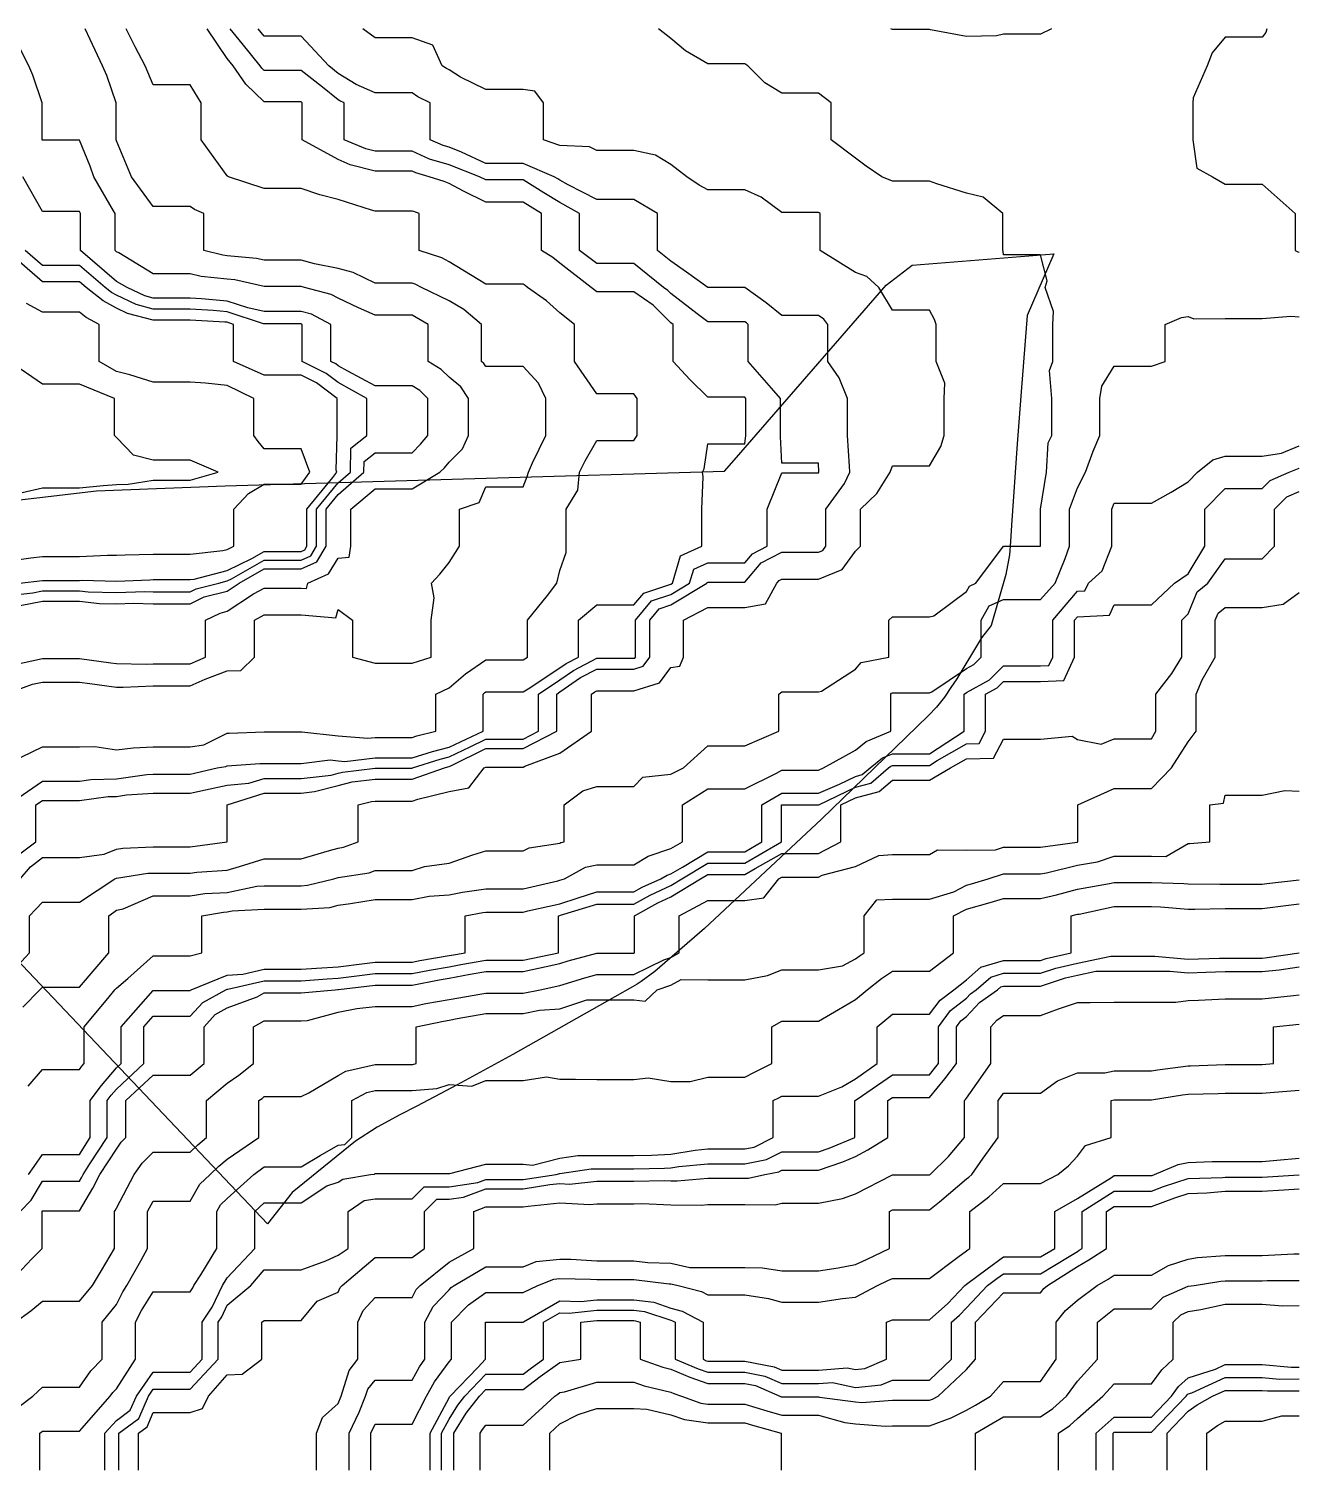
# Model space of a CAD drawing. Extents: x 0 to 156, y 0 to 117.
# Drawn here: x 52.9 to 156, y 0 to 117 of the extents above; entities that cross this region are included whole.
import ezdxf

# ---------------------------------------------------------------- set-up
doc = ezdxf.new("R2010")
doc.units = 0
for name, color, linetype in [('CONTOURS_MAJEURES', 3, 'CONTINUOUS'), ('CONTOURS_MINEURES', 8, 'CONTINUOUS'), ('PARCELLE', 4, 'CONTINUOUS')]:
    doc.layers.add(name, color=color, linetype=linetype)

msp = doc.modelspace()

# ---------------------------------------------------------------- linework, layer by layer
at = {"layer": 'CONTOURS_MAJEURES'}
for points in [[(52.062, 49.944), (53.465, 51), (53.465, 53.459), (53.465, 53.995), (54.001, 54.371), (54.376, 54.371), (56.997, 54.371), (59.325, 54.674), (60.004, 54.69), (60.815, 54.809), (63, 54.946), (65.05, 54.946), (65.997, 54.946), (67.228, 55.226), (69.003, 55.595), (70.755, 55.754), (71.999, 56.155), (72.844, 56.155), (74.996, 56.155), (77.425, 56.425), (78.002, 56.573), (78.343, 56.66), (80.999, 56.984), (83.977, 56.984), (83.995, 56.984), (84.046, 57.002), (86.281, 57.72), (87.002, 57.903), (88.709, 58.71), (89.998, 59.346), (90.652, 59.346), (93.004, 59.346), (94.274, 59.998), (94.274, 61.272), (94.274, 63.004), (96.001, 64.15), (97.092, 64.909), (98.997, 65.903), (101.907, 65.903), (102.004, 65.903), (102.077, 65.927), (102.131, 66), (102.131, 66.128), (102.131, 68.996), (103.435, 70.566), (105, 71.082), (106.526, 72.002), (106.864, 73.134), (107.996, 73.649), (109.649, 73.649), (111.003, 73.649), (111.622, 74.379), (112.817, 74.998), (112.817, 76.184), (112.817, 78.005), (113.999, 80.948), (114.051, 80.948), (116.995, 80.948), (117.02, 81), (116.995, 81.749), (116.246, 81.749), (113.999, 81.749), (113.902, 83.899), (113.914, 83.996), (113.914, 86.918), (113.914, 87.003), (113.182, 87.82), (111.291, 89.998), (111.291, 90.288), (111.291, 93.005), (111.132, 93.135), (111.003, 93.227), (110.78, 93.227), (107.996, 93.227), (107.14, 93.861), (105, 95.525), (104.759, 95.76), (104.418, 96.001), (102.004, 97.958), (100.962, 97.958), (98.997, 97.958), (97.594, 98.996), (97.594, 100.404), (97.594, 102.003), (96.001, 102.905), (94.699, 103.697), (93.004, 104.744), (92.749, 104.744), (89.998, 104.744), (89.48, 104.999), (87.002, 105.958), (85.415, 106.419), (83.995, 107.068), (81.933, 107.068), (80.999, 107.068), (80.256, 107.26), (78.48, 108.005), (78.48, 110.523), (78.48, 111.001), (78.148, 111.147), (78.002, 111.236), (76.73, 112.268), (74.996, 113.616), (72.38, 113.616), (71.999, 113.616), (71.804, 113.801), (71.671, 113.997), (70.202, 115.801), (69.232, 117.003)], [(51.005, 70.97), (53.219, 71.218), (54.001, 71.368), (56.365, 71.368), (56.997, 71.368), (57.714, 71.286), (60.004, 71.237), (62.322, 71.322), (63, 71.302), (65.298, 71.302), (65.997, 71.302), (66.466, 71.533), (68.324, 72.002), (69.003, 72.182), (69.351, 72.35), (71.999, 73.868), (73.865, 73.868), (74.996, 73.868), (75.773, 74.224), (76.245, 74.998), (76.245, 76.248), (76.245, 78.005), (78.002, 80.144), (78.994, 81), (79.037, 82.962), (80.341, 83.996), (80.341, 86.343), (80.341, 87.003), (78.002, 88.298), (77.028, 89.028), (75.088, 89.998), (75.088, 92.913), (75.088, 93.005), (75.028, 93.037), (74.996, 93.045), (74.955, 93.045), (71.999, 93.045), (71.948, 93.056), (69.003, 94.035), (67.865, 94.139), (65.997, 94.25), (64.245, 94.25), (63, 94.25), (61.612, 94.612), (60.004, 95.377), (59.597, 95.595), (59.084, 96.001), (56.997, 97.78), (55.781, 97.78), (54.001, 97.78), (52.594, 98.996)], [(52.182, 20.999), (53.078, 21.922), (54.001, 23.463), (56.466, 23.463), (56.997, 23.463), (57.197, 23.796), (57.295, 23.995), (57.857, 24.854), (59.253, 27.002), (59.253, 29.248), (59.253, 29.997), (59.57, 30.431), (60.004, 30.937), (62.242, 33.004), (62.242, 35.241), (62.242, 36), (63, 36.852), (65.143, 36.852), (65.997, 36.852), (67.022, 37.974), (68.891, 38.995), (69.003, 39.041), (69.052, 39.044), (71.999, 39.719), (74.275, 39.719), (74.996, 39.719), (77.113, 39.884), (78.002, 39.939), (79.082, 40.079), (80.999, 40.312), (82.31, 40.312), (83.995, 40.312), (85.408, 40.588), (87.002, 40.86), (87.959, 41.041), (89.998, 41.39), (92.392, 41.39), (93.004, 41.39), (95.874, 42.002), (95.874, 42.128), (95.874, 44.998), (96.001, 45.026), (96.043, 45.04), (98.997, 45.957), (101.044, 45.957), (102.004, 45.957), (103.315, 46.688), (105, 47.451), (105.908, 48.004), (107.996, 49.276), (109.272, 49.276), (111.003, 49.276), (113.983, 51), (113.983, 51.016), (113.983, 53.995), (113.999, 54.005), (116.985, 54.005), (116.995, 54.005), (117.011, 54.012), (120.002, 55.442), (121.221, 55.779), (122.67, 57.002), (122.852, 57.148), (122.998, 57.211), (125.795, 57.211), (126.005, 57.211), (126.615, 57.612), (129.001, 58.951), (130.015, 58.984), (130.544, 59.998), (130.544, 61.546), (130.544, 63.004), (131.487, 63.514), (131.997, 64.028), (133.024, 64.028), (135.004, 64.028), (136.911, 64.093), (137.769, 66), (137.769, 68.765), (137.769, 68.996), (138, 69.267), (140.599, 69.394), (140.996, 70.249), (142.75, 70.249), (144.003, 70.249), (145.867, 72.002), (146.999, 72.751), (148.351, 74.998), (148.351, 76.648), (148.351, 78.005), (149.995, 79.678), (151.322, 79.678), (153.002, 79.678), (153.657, 80.345), (155.193, 81), (155.998, 81.327)], [(60.211, -0.003), (60.211, 2.795), (60.211, 3.003), (61.811, 4.192), (62.6, 5.999), (63, 6.57), (65.425, 6.57), (65.997, 6.57), (68.261, 8.995), (68.261, 9.737), (68.261, 12.001), (68.556, 12.447), (69.003, 13.39), (70.905, 14.997), (71.999, 16.252), (73.744, 16.252), (74.996, 16.252), (77, 17.001), (78.002, 17.438), (78.816, 18.004), (78.816, 18.817), (78.816, 20.999), (80.11, 21.888), (80.999, 22.032), (82.962, 22.032), (83.995, 22.032), (84.983, 23.01), (87.002, 23.01), (89.346, 23.344), (89.998, 23.587), (92.595, 23.587), (93.004, 23.587), (95.706, 23.995), (96.001, 24.07), (98.539, 24.454), (98.997, 24.452), (99.454, 24.452), (102.004, 24.452), (104.481, 24.516), (105, 24.537), (105.649, 24.647), (107.996, 24.873), (108.874, 24.873), (111.003, 24.873), (112.77, 25.228), (113.999, 25.844), (115.841, 25.844), (116.995, 25.844), (117.849, 26.147), (119.926, 27.002), (119.926, 29.921), (119.926, 29.997), (119.98, 30.019), (120.002, 30.032), (120.119, 30.115), (122.998, 32.1), (125.101, 32.1), (126.005, 32.1), (126.412, 32.595), (126.724, 33.004), (126.724, 35.28), (126.724, 36), (127.696, 37.304), (129.001, 38.31), (129.329, 38.667), (129.793, 38.995), (130.969, 40.027), (131.997, 40.336), (133.663, 40.336), (135.004, 40.336), (136.254, 40.747), (138, 41.148), (140.715, 41.72), (140.996, 41.723), (141.275, 41.723), (144.003, 41.723), (144.281, 41.723), (146.999, 41.482), (149.543, 41.548), (149.995, 41.569), (150.428, 41.569), (153.002, 41.569), (153.395, 41.608), (155.998, 41.991)], [(86.402, -0.003), (86.402, 0.596), (86.402, 3.003), (87.002, 4.135), (87.714, 5.287), (88.274, 5.999), (89.998, 7.787), (91.792, 7.787), (93.004, 7.787), (93.699, 8.301), (94.673, 8.995), (94.673, 10.669), (94.673, 12.001), (96.001, 12.762), (96.742, 12.743), (98.997, 12.991), (101.01, 12.991), (102.004, 12.991), (102.878, 12.875), (105, 12.161), (105.126, 12.128), (105.36, 12.001), (105.36, 11.64), (105.36, 8.995), (107.22, 8.219), (107.996, 7.942), (109.052, 7.942), (111.003, 7.942), (112.641, 7.637), (113.999, 7.03), (115.963, 7.03), (116.995, 7.03), (118.121, 7.121), (120.002, 6.7), (122.083, 6.914), (122.998, 7.307), (124.691, 7.307), (126.005, 7.307), (127.782, 8.995), (127.782, 10.779), (127.782, 12.001), (128.422, 12.58), (129.001, 13.188), (130.71, 14.997), (131.451, 15.545), (131.997, 15.949), (132.949, 15.949), (135.004, 15.949), (137.334, 17.335), (138, 17.759), (138.156, 17.847), (138.391, 18.004), (138.391, 18.395), (138.391, 20.999), (140.996, 22.659), (142.336, 22.659), (144.003, 22.659), (144.98, 23.018), (146.999, 23.669), (149.769, 23.769), (149.995, 23.789), (150.201, 23.789), (153.002, 23.789), (155.986, 23.983), (155.998, 23.983)], [(140.899, -0.003), (140.899, 0.094), (140.899, 3.003), (140.996, 3.089), (141.082, 3.089), (144.003, 3.089), (146.821, 5.999), (146.896, 6.102), (146.999, 6.195), (147.287, 6.287), (149.995, 7.518), (151.519, 7.518), (153.002, 7.518), (154.399, 7.396), (155.998, 7.406)]]:
    msp.add_lwpolyline(points, dxfattribs=at)
at = {"layer": 'CONTOURS_MINEURES'}
for points in [[(51.005, 39.874), (52.961, 42.002), (52.961, 43.957), (52.961, 44.998), (53.467, 45.534), (54.001, 46.115), (55.115, 46.115), (56.997, 46.115), (59.886, 48.004), (60.004, 48.051), (62.554, 48.451), (63, 48.47), (63.466, 48.47), (65.997, 48.47), (66.539, 48.544), (69.003, 48.696), (70.008, 49.008), (71.999, 49.629), (73.371, 49.629), (74.996, 49.629), (77.312, 50.312), (78.002, 50.497), (78.438, 50.564), (79.637, 51), (79.637, 52.634), (79.637, 53.995), (80.721, 54.274), (80.999, 54.308), (81.31, 54.308), (83.995, 54.308), (84.471, 54.472), (87.002, 55.087), (88.598, 55.4), (89.859, 57.002), (89.998, 57.07), (92.936, 57.07), (93.004, 57.07), (93.145, 57.143), (96.001, 58.195), (98.575, 59.998), (98.575, 62.581), (98.575, 63.004), (98.823, 63.178), (98.997, 63.268), (99.261, 63.268), (102.004, 63.268), (104.083, 63.921), (105, 65.164), (105.738, 65.262), (106.031, 66), (106.031, 67.031), (106.031, 68.996), (107.996, 70.022), (109.977, 70.022), (111.003, 70.022), (112.686, 70.313), (113.599, 72.002), (113.783, 72.218), (113.999, 72.33), (116.667, 72.33), (116.995, 72.33), (118.9, 73.1), (120.002, 74.61), (120.408, 74.998), (120.408, 75.405), (120.408, 78.005), (121.723, 79.279), (122.811, 81), (122.998, 81.521), (123.521, 81.521), (126.005, 81.521), (126.903, 83.097), (127.182, 83.996), (127.182, 85.178), (127.182, 87.003), (127.233, 88.231), (126.544, 89.998), (126.544, 92.464), (126.544, 93.005), (126.41, 93.41), (126.005, 94.152), (124.853, 94.152), (122.998, 94.152), (121.884, 96.001), (120.897, 96.896), (120.002, 97.224), (117.117, 98.996), (117.117, 101.881), (117.117, 102.003), (117.047, 102.055), (116.995, 102.08), (116.918, 102.08), (113.999, 102.08), (112.324, 103.325), (111.003, 103.929), (109.929, 103.929), (107.996, 103.929), (107.309, 104.312), (106.313, 104.999), (105, 105.992), (103.754, 106.755), (102.004, 107.138), (101.136, 107.138), (98.997, 107.138), (98.408, 107.414), (96.001, 107.525), (94.656, 108.005), (94.656, 109.657), (94.656, 111.001), (93.959, 111.955), (93.004, 112.074), (91.075, 112.074), (89.998, 112.074), (87.92, 113.079), (87.002, 113.673), (86.783, 113.779), (86.452, 113.997), (85.676, 115.678), (83.995, 116.278), (83.272, 116.278), (80.999, 116.278), (80.012, 117.003)], [(51.005, 63.004), (53.206, 63.8), (54.001, 63.978), (56.024, 63.978), (56.997, 63.978), (57.859, 63.863), (60.004, 63.569), (60.553, 63.553), (63, 63.676), (65.325, 63.676), (65.997, 63.676), (67.219, 64.222), (69.003, 64.884), (70.094, 64.91), (71.206, 66), (71.206, 66.794), (71.206, 68.996), (71.999, 69.432), (72.434, 69.432), (74.996, 69.432), (77.8, 69.198), (78.002, 69.877), (79.16, 68.996), (79.16, 67.158), (79.16, 66), (80.999, 65.51), (83.504, 65.51), (83.995, 65.51), (85.556, 66), (85.556, 67.44), (85.556, 68.996), (85.799, 70.8), (85.577, 72.002), (86.26, 72.741), (87.002, 73.687), (87.84, 74.998), (87.84, 77.163), (87.84, 78.005), (89.45, 78.552), (89.998, 79.833), (91.832, 79.833), (93.004, 79.833), (93.336, 80.669), (93.449, 81), (93.77, 81.766), (94.86, 83.996), (94.86, 85.141), (94.86, 87.003), (94.251, 88.249), (93.004, 89.594), (90.403, 89.594), (89.998, 89.594), (89.837, 89.838), (89.641, 89.998), (89.641, 90.356), (89.641, 93.005), (88.215, 94.219), (87.002, 94.921), (84.778, 96.001), (84.263, 96.268), (83.995, 96.354), (83.641, 96.354), (80.999, 96.354), (79.226, 97.224), (78.002, 97.534), (76.082, 97.914), (74.996, 98.215), (72.781, 98.215), (71.999, 98.215), (71.364, 98.361), (69.003, 98.586), (68.63, 98.624), (67.102, 98.996), (67.102, 100.102), (67.102, 102.003), (66.334, 102.339), (65.997, 102.575), (63.572, 102.575), (63, 102.575), (61.216, 104.999), (60.004, 107.924), (59.983, 107.984), (59.974, 108.005), (59.974, 108.035), (59.974, 111.001), (59.214, 113.209), (58.875, 113.997), (57.869, 116.131), (57.471, 117.003)], [(51.229, 53.995), (54.001, 55.937), (55.936, 55.937), (56.997, 55.937), (57.94, 56.06), (60.004, 56.109), (62.471, 56.471), (63, 56.504), (63.497, 56.504), (65.997, 56.504), (68.183, 57.002), (68.896, 57.109), (69.003, 57.162), (71.64, 57.361), (71.999, 57.372), (72.369, 57.372), (74.996, 57.372), (77.351, 57.651), (78.002, 57.583), (78.538, 57.537), (80.999, 57.818), (83.179, 57.818), (83.995, 57.818), (85.65, 58.349), (87.002, 58.694), (89.763, 59.998), (89.763, 60.233), (89.763, 63.004), (89.89, 63.112), (89.998, 63.187), (90.181, 63.187), (93.004, 63.187), (93.412, 63.412), (96.001, 65.129), (96.514, 65.486), (97.499, 66), (97.499, 67.498), (97.499, 68.996), (98.997, 70.24), (100.241, 70.24), (102.004, 70.24), (102.802, 71.202), (105, 71.926), (105.126, 72.002), (105.786, 74.211), (107.514, 74.998), (107.514, 77.521), (107.514, 78.005), (107.635, 80.639), (107.574, 81), (107.718, 81.278), (107.996, 83.305), (108.69, 83.305), (111.003, 83.305), (111.087, 83.996), (111.087, 84.081), (111.087, 87.003), (111.003, 87.097), (108.091, 87.097), (107.996, 87.097), (106.545, 88.548), (105.183, 89.998), (105.183, 92.821), (105.183, 93.005), (105, 93.148), (103.556, 94.557), (102.004, 95.652), (101.653, 95.652), (98.997, 95.652), (98.546, 96.001), (96.001, 97.97), (95.435, 98.431), (94.517, 98.996), (94.517, 100.515), (94.517, 102.003), (93.577, 102.575), (93.004, 102.929), (90.927, 102.929), (89.998, 102.929), (88.179, 103.822), (87.002, 104.443), (86.598, 104.597), (85.375, 104.999), (84.305, 105.309), (83.995, 105.451), (83.544, 105.451), (80.999, 105.451), (78.976, 105.975), (78.002, 106.384), (75.094, 108.005), (75.094, 108.103), (75.094, 111.001), (74.996, 111.077), (74.919, 111.077), (71.999, 111.077), (70.501, 112.499), (69.485, 113.997), (69.003, 114.587), (67.383, 117.003)], [(51.492, 57.489), (54.001, 58.721), (55.721, 58.721), (56.997, 58.721), (58.251, 58.749), (60.004, 58.478), (61.371, 58.631), (63, 58.726), (64.724, 58.726), (65.997, 58.726), (67.106, 58.892), (69.003, 59.825), (69.164, 59.837), (71.999, 59.921), (74.919, 59.921), (74.996, 59.921), (75.064, 59.929), (78.002, 59.621), (80.416, 59.416), (80.999, 59.482), (81.515, 59.482), (83.995, 59.482), (84.386, 59.608), (85.917, 59.998), (85.917, 61.92), (85.917, 63.004), (87.002, 63.504), (88.349, 64.652), (89.998, 65.792), (92.795, 65.792), (93.004, 65.792), (93.382, 66), (93.382, 68.618), (93.382, 68.996), (95.002, 71), (95.753, 72.002), (96.001, 73.044), (96.506, 74.493), (96.511, 74.998), (96.511, 75.511), (96.511, 78.005), (97.445, 79.556), (97.58, 81), (98.055, 81.942), (98.997, 83.574), (101.58, 83.574), (102.004, 83.574), (102.271, 83.996), (102.271, 86.734), (102.271, 87.003), (102.004, 87.373), (99.368, 87.373), (98.997, 87.373), (97.194, 89.998), (97.194, 91.196), (97.194, 93.005), (96.001, 93.937), (94.915, 94.915), (93.382, 96.001), (93.174, 96.17), (93.004, 96.275), (90.273, 96.275), (89.998, 96.275), (89.356, 96.643), (87.002, 98.101), (86.411, 98.408), (84.569, 98.996), (84.569, 101.428), (84.569, 102.003), (84.154, 102.161), (83.995, 102.213), (81.209, 102.213), (80.999, 102.213), (80.714, 102.287), (78.002, 103.151), (76.517, 103.519), (74.996, 104.037), (72.961, 104.037), (71.999, 104.037), (69.1, 104.999), (69.033, 105.029), (69.003, 105.068), (66.874, 108.005), (66.874, 108.879), (66.874, 111.001), (65.997, 112.457), (64.54, 112.457), (63, 112.457), (62.333, 113.997), (61.538, 115.536), (60.807, 117.003)], [(51.645, 65.36), (54.001, 65.886), (54.116, 65.886), (56.997, 65.886), (59.548, 65.546), (60.004, 65.483), (62.414, 65.414), (63, 65.443), (63.557, 65.443), (65.997, 65.443), (67.243, 66), (67.243, 67.242), (67.243, 68.996), (68.423, 69.576), (69.003, 69.723), (71.137, 71.137), (71.999, 71.61), (74.605, 71.61), (74.996, 71.61), (75.423, 71.575), (75.551, 72.002), (77.23, 72.772), (78.002, 74.038), (78.884, 74.117), (79.024, 74.998), (79.024, 76.023), (79.024, 78.005), (80.999, 79.656), (82.343, 79.656), (83.995, 79.656), (86.255, 81), (86.626, 81.375), (87.002, 81.835), (88.09, 82.908), (88.578, 83.996), (88.578, 85.578), (88.578, 87.003), (87.953, 87.954), (87.002, 88.732), (86.36, 89.36), (85.316, 89.998), (85.316, 91.319), (85.316, 93.005), (83.995, 93.751), (81.744, 93.751), (80.999, 93.751), (79.651, 94.352), (78.002, 95.133), (77.433, 95.433), (75.265, 96.001), (74.996, 96.076), (74.921, 96.076), (71.999, 96.076), (69.622, 96.619), (69.003, 96.678), (66.892, 96.892), (65.997, 97.111), (64.886, 97.111), (63, 97.111), (60.195, 98.806), (60.004, 98.911), (59.906, 98.996), (59.906, 101.905), (59.906, 102.003), (59.768, 102.239), (58.172, 104.999), (57.866, 105.867), (56.997, 107.969), (56.961, 107.969), (54.001, 107.969), (53.992, 107.995), (53.989, 108.005), (53.989, 108.018), (53.989, 111.001), (53.234, 113.229), (52.909, 113.997), (51.768, 116.238)], [(52.193, 48.004), (53.022, 48.984), (54.001, 49.721), (55.281, 49.721), (56.997, 49.721), (59.002, 50.001), (60.004, 50.401), (60.522, 50.482), (63, 50.587), (65.584, 50.587), (65.997, 50.587), (69.003, 51), (69.003, 53.995), (71.999, 54.962), (74.033, 54.962), (74.996, 54.962), (76.083, 55.083), (78.002, 55.574), (79.136, 55.865), (80.999, 56.092), (83.088, 56.092), (83.995, 56.092), (86.639, 57.002), (86.913, 57.09), (87.002, 57.113), (87.211, 57.212), (89.998, 58.587), (91.413, 58.587), (93.004, 58.587), (95.75, 59.998), (95.75, 62.753), (95.75, 63.004), (96.001, 63.171), (97.669, 64.332), (98.997, 65.025), (101.025, 65.025), (102.004, 65.025), (102.746, 65.258), (103.293, 66), (103.293, 67.289), (103.293, 68.996), (104.068, 69.93), (105, 70.237), (107.926, 72.002), (107.942, 72.056), (107.996, 72.081), (108.074, 72.081), (111.003, 72.081), (112.342, 73.659), (113.999, 74.517), (114.48, 74.517), (116.995, 74.517), (117.338, 74.656), (117.588, 74.998), (117.588, 77.412), (117.588, 78.005), (119.095, 80.097), (119.526, 81), (119.509, 81.491), (119.328, 83.996), (119.328, 84.67), (119.328, 87.003), (118.671, 88.673), (117.732, 89.998), (117.732, 92.268), (117.732, 93.005), (117.422, 93.431), (116.995, 93.739), (116.26, 93.739), (113.999, 93.739), (112.752, 94.754), (111.003, 96.001), (107.996, 96.001), (106.261, 97.262), (105, 98.14), (103.91, 98.996), (103.91, 100.91), (103.91, 102.003), (102.004, 103.16), (100.842, 103.16), (98.997, 103.16), (96.666, 104.333), (96.001, 104.71), (95.821, 104.819), (95.531, 104.999), (93.004, 106.063), (91.94, 106.063), (89.998, 106.063), (88, 107.003), (87.002, 107.39), (86.524, 107.528), (85.48, 108.005), (85.48, 109.521), (85.48, 111.001), (84.478, 111.483), (83.995, 111.802), (83.193, 111.802), (80.999, 111.802), (79.474, 112.472), (78.002, 113.376), (77.238, 113.997), (74.996, 116.408), (74.402, 116.408), (71.999, 116.408), (71.519, 117.003)], [(52.417, 37.584), (53.803, 38.995), (54.001, 39.211), (56.782, 39.211), (56.997, 39.211), (59.396, 42.002), (59.396, 42.608), (59.396, 44.998), (60.004, 45.464), (60.566, 45.561), (63, 46.617), (64.383, 46.617), (65.997, 46.617), (67.181, 46.82), (69.003, 46.896), (71.408, 47.411), (71.999, 47.443), (72.559, 47.443), (74.996, 47.443), (75.524, 47.476), (77.643, 48.004), (78.002, 48.1), (80.511, 48.491), (80.999, 48.668), (81.663, 48.668), (83.995, 48.668), (84.997, 49.003), (87.002, 49.262), (88.942, 49.944), (89.998, 50.266), (92.268, 50.266), (93.004, 50.266), (93.499, 50.505), (96.001, 50.907), (96.061, 50.94), (96.333, 51), (96.333, 51.333), (96.333, 53.995), (97.864, 55.132), (98.997, 55.499), (100.5, 55.499), (102.004, 55.499), (102.737, 56.266), (105, 56.51), (106.022, 57.002), (107.996, 58.787), (109.787, 58.787), (111.003, 58.787), (113.779, 59.998), (113.779, 60.218), (113.779, 63.004), (113.911, 63.093), (113.999, 63.181), (116.819, 63.181), (116.995, 63.181), (117.232, 63.241), (120.002, 65.011), (120.437, 65.565), (122.69, 66), (122.69, 66.307), (122.69, 68.996), (122.998, 69.282), (123.284, 69.282), (126.005, 69.282), (126.357, 69.349), (129.001, 71.334), (129.241, 71.761), (129.769, 72.002), (131.997, 74.998), (135.004, 74.998), (135.004, 78.005), (135.49, 81), (135.615, 83.385), (135.914, 83.996), (135.914, 84.909), (135.914, 87.003), (135.747, 89.255), (135.992, 89.998), (135.992, 90.99), (135.992, 93.005), (136.059, 94.06), (135.372, 96.001), (135.536, 96.533), (135.004, 98.663), (132.331, 98.663), (131.997, 98.663), (131.962, 98.961), (131.938, 98.996), (131.938, 99.055), (131.938, 102.003), (130.338, 103.34), (129.001, 103.667), (126.584, 104.419), (126.005, 104.628), (125.633, 104.628), (122.998, 104.628), (122.121, 104.999), (120.853, 105.853), (120.002, 106.502), (118.02, 108.005), (118.02, 109.027), (118.02, 111.001), (116.995, 111.789), (116.206, 111.789), (113.999, 111.789), (112.631, 112.629), (111.263, 113.997), (111.003, 114.166), (108.165, 114.166), (107.996, 114.166), (106.203, 115.205), (105, 116.215), (104.001, 117.003)], [(135.902, 117.003), (135.004, 116.56), (132.44, 116.56), (131.997, 116.56), (131.435, 116.44), (129.001, 116.39), (126.08, 116.928), (126.005, 116.954), (125.955, 116.954), (122.998, 116.954), (122.867, 117.003)], [(153.387, 117.003), (153.304, 116.7), (153.002, 116.313), (152.312, 116.313), (149.995, 116.313), (148.936, 115.059), (148.528, 113.997), (147.387, 111.389), (147.373, 111.001), (147.373, 110.626), (147.373, 108.005), (147.701, 105.703), (148.953, 104.999), (149.995, 104.4), (152.4, 104.4), (153.002, 104.4), (155.665, 102.003), (155.665, 99.33), (155.665, 98.996), (155.89, 98.888), (155.998, 98.878)], [(52.204, 70.198), (54.001, 70.544), (55.545, 70.544), (56.997, 70.544), (58.645, 70.355), (60.004, 70.326), (61.38, 70.376), (63, 70.329), (64.329, 70.329), (65.997, 70.329), (67.118, 70.881), (69.003, 71.357), (69.977, 72.002), (71.999, 73.161), (73.158, 73.161), (74.996, 73.161), (76.259, 73.74), (77.026, 74.998), (77.026, 77.029), (77.026, 78.005), (78.002, 79.194), (80.095, 81), (80.115, 81.884), (80.999, 82.585), (82.584, 82.585), (83.995, 82.585), (84.698, 83.295), (85.271, 83.996), (85.271, 85.272), (85.271, 87.003), (84.627, 87.633), (83.995, 88.02), (82.016, 88.02), (80.999, 88.02), (78.789, 89.212), (78.002, 89.648), (77.801, 89.798), (77.401, 89.998), (77.401, 90.6), (77.401, 93.005), (75.829, 93.836), (74.996, 94.054), (73.946, 94.054), (71.999, 94.054), (70.662, 94.342), (69.003, 94.893), (66.917, 95.084), (65.997, 95.138), (65.134, 95.138), (63, 95.138), (62.317, 95.317), (60.879, 96.001), (60.004, 96.486), (57.096, 98.996), (57.096, 99.095), (57.096, 102.003), (56.997, 102.171), (54.169, 102.171), (54.001, 102.171), (52.416, 104.999)], [(52.139, 72.002), (54.001, 72.227), (56.773, 72.227), (56.997, 72.227), (57.233, 72.238), (60.004, 72.17), (62.719, 72.284), (63, 72.292), (65.707, 72.292), (65.997, 72.292), (66.323, 72.328), (69.003, 73.035), (71.006, 74.005), (71.999, 74.574), (74.572, 74.574), (74.996, 74.574), (75.287, 74.708), (75.464, 74.998), (75.464, 75.467), (75.464, 78.005), (77.573, 80.572), (77.893, 81), (77.829, 81.174), (77.93, 83.996), (77.93, 84.068), (77.93, 87.003), (76.256, 88.258), (74.996, 88.888), (73.11, 88.888), (71.999, 88.888), (69.52, 89.998), (69.52, 90.517), (69.52, 93.005), (69.003, 93.177), (68.814, 93.194), (65.997, 93.361), (63.356, 93.361), (63, 93.361), (60.907, 93.907), (60.004, 94.336), (58.918, 94.919), (57.55, 96.001), (56.997, 96.472), (54.472, 96.472), (54.001, 96.472), (51.081, 98.996)], [(51.005, 73.766), (53.069, 74.066), (54.001, 74.178), (54.821, 74.178), (56.997, 74.178), (59.286, 74.282), (60.004, 74.265), (60.708, 74.294), (63, 74.358), (63.641, 74.358), (65.997, 74.358), (68.654, 74.65), (69.003, 74.742), (69.532, 74.998), (69.532, 77.474), (69.532, 78.005), (70.721, 79.283), (71.999, 80.041), (74.036, 80.041), (74.996, 80.041), (75.715, 81), (74.996, 82.92), (73.076, 82.92), (71.999, 82.92), (71.507, 83.503), (71.16, 83.996), (71.16, 84.839), (71.16, 87.003), (69.003, 88.038), (67.229, 88.23), (65.997, 88.317), (64.314, 88.317), (63, 88.317), (61.099, 88.903), (60.004, 89.194), (58.608, 89.998), (58.608, 91.395), (58.608, 93.005), (57.561, 93.566), (56.997, 94.012), (55.991, 94.012), (54.001, 94.012), (52.701, 94.701)], [(52.846, 31.157), (54.001, 32.518), (56.514, 32.518), (56.997, 32.518), (57.203, 32.799), (57.379, 33.004), (57.379, 35.62), (57.379, 36), (59.297, 38.29), (59.882, 38.995), (60.004, 39.135), (60.926, 39.92), (63, 41.75), (63.251, 41.75), (65.997, 41.75), (66.93, 42.002), (66.93, 44.068), (66.93, 44.998), (68.7, 45.301), (69.003, 45.314), (69.404, 45.4), (71.999, 45.54), (74.455, 45.54), (74.996, 45.54), (77.313, 45.687), (78.002, 45.858), (79.005, 46.004), (80.999, 46.313), (82.684, 46.313), (83.995, 46.313), (85.397, 46.602), (87.002, 46.711), (88.088, 46.914), (89.998, 47.191), (90.811, 47.191), (93.004, 47.191), (95.842, 47.845), (96.001, 47.881), (96.368, 48.004), (98.065, 48.936), (98.997, 49.141), (100.138, 49.141), (102.004, 49.141), (103.165, 49.838), (105, 50.466), (105.944, 51), (105.944, 51.944), (105.944, 53.995), (107.996, 55.317), (109.318, 55.317), (111.003, 55.317), (113.587, 56.589), (113.999, 56.833), (114.168, 56.833), (116.995, 56.833), (117.384, 57.002), (120.002, 58.452), (120.859, 59.141), (122.865, 59.998), (122.865, 62.871), (122.865, 63.004), (122.923, 63.079), (122.998, 63.093), (125.915, 63.093), (126.005, 63.093), (126.183, 63.182), (129.001, 65.079), (129.599, 65.402), (130.192, 66), (130.192, 67.191), (130.192, 68.996), (130.843, 70.153), (131.997, 70.68), (133.682, 70.68), (135.004, 70.68), (136.204, 72.002), (137.019, 74.017), (137.354, 74.998), (137.354, 75.647), (137.354, 78.005), (138, 79.739), (138.655, 81), (139.275, 82.721), (139.815, 83.996), (139.815, 85.182), (139.815, 87.003), (139.992, 88.006), (140.996, 89.619), (141.376, 89.619), (144.003, 89.619), (145.112, 89.998), (145.112, 91.112), (145.112, 93.005), (146.445, 93.559), (146.999, 93.658), (147.462, 93.468), (149.995, 93.491), (150.483, 93.491), (153.002, 93.491), (155.324, 93.679), (155.998, 93.627)], [(52.358, 79.358), (54.001, 79.734), (55.268, 79.734), (56.997, 79.734), (58.925, 79.925), (60.004, 80.002), (60.964, 80.041), (63, 80.367), (63.634, 80.367), (65.997, 80.367), (68.267, 81), (65.997, 81.99), (65.007, 81.99), (63, 81.99), (61.395, 82.391), (60.004, 83.822), (59.848, 83.996), (59.848, 86.847), (59.848, 87.003), (56.997, 88.154), (55.152, 88.154), (54.001, 88.154), (51.325, 89.998)], [(52.872, 23.995), (53.341, 24.657), (54.001, 25.635), (55.363, 25.635), (56.997, 25.635), (57.886, 27.002), (57.886, 27.887), (57.886, 29.997), (58.781, 31.22), (60.004, 32.645), (60.393, 33.004), (60.393, 33.392), (60.393, 36), (63, 38.933), (63.063, 38.933), (65.997, 38.933), (66.026, 38.965), (66.081, 38.995), (69.003, 40.18), (70.265, 40.261), (71.999, 40.658), (73.338, 40.658), (74.996, 40.658), (76.242, 40.756), (78.002, 40.864), (80.141, 41.141), (80.999, 41.246), (83.241, 41.246), (83.995, 41.246), (84.627, 41.369), (87.002, 41.773), (87.193, 41.81), (88.316, 42.002), (88.316, 43.316), (88.316, 44.998), (89.734, 45.262), (89.998, 45.3), (92.702, 45.3), (93.004, 45.3), (93.396, 45.39), (96.001, 45.978), (97.47, 46.472), (98.997, 46.946), (100.055, 46.946), (102.004, 46.946), (102.681, 47.324), (104.184, 48.004), (104.694, 48.31), (105, 48.415), (105.943, 48.948), (107.996, 50.198), (110.198, 50.198), (111.003, 50.198), (112.389, 51), (112.389, 52.609), (112.389, 53.995), (113.999, 54.947), (116.046, 54.947), (116.995, 54.947), (118.682, 55.683), (120.002, 56.314), (120.54, 56.462), (121.179, 57.002), (122.187, 57.813), (122.998, 58.159), (124.844, 58.159), (126.005, 58.159), (128.799, 59.998), (128.799, 60.2), (128.799, 63.004), (129.001, 63.14), (130.858, 64.144), (131.997, 65.292), (134.293, 65.292), (135.004, 65.292), (135.688, 65.315), (135.996, 66), (135.996, 66.993), (135.996, 68.996), (138, 71.355), (138.615, 71.385), (138.902, 72.002), (140.002, 72.996), (140.785, 74.998), (140.785, 75.21), (140.785, 78.005), (140.996, 78.489), (143.516, 78.489), (144.003, 78.489), (145.614, 79.39), (146.999, 80.229), (147.748, 81), (148.99, 82.006), (149.995, 82.317), (151.317, 82.317), (153.002, 82.317), (154.561, 82.559), (155.998, 83.143)], [(51.117, 14.997), (53.145, 17.145), (53.966, 18.004), (53.966, 20.964), (53.966, 20.999), (53.983, 21.017), (54.001, 21.048), (54.05, 21.048), (56.997, 21.048), (58.102, 22.894), (58.65, 23.995), (60.004, 26.068), (60.386, 26.618), (60.775, 27.002), (60.775, 29.227), (60.775, 29.997), (63, 32.065), (65.061, 32.065), (65.997, 32.065), (67.119, 33.004), (67.119, 34.123), (67.119, 36), (68.018, 36.982), (69.003, 37.52), (71.435, 38.43), (71.999, 38.734), (72.26, 38.734), (74.996, 38.734), (77.762, 38.995), (77.985, 39.013), (78.002, 39.014), (78.024, 39.016), (80.999, 39.378), (81.38, 39.378), (83.995, 39.378), (86.189, 39.807), (87.002, 39.946), (88.726, 40.272), (89.998, 40.49), (91.492, 40.49), (93.004, 40.49), (94.896, 40.893), (96.001, 41.134), (96.661, 41.339), (98.997, 41.976), (101.977, 41.976), (102.004, 41.976), (102.057, 42.002), (102.057, 42.055), (102.057, 44.998), (103.948, 46.053), (105, 46.529), (107.421, 48.004), (107.996, 48.354), (108.347, 48.354), (111.003, 48.354), (111.834, 48.835), (113.999, 50.052), (114.946, 50.052), (116.995, 50.052), (118.799, 51), (118.799, 52.797), (118.799, 53.995), (120.002, 54.571), (121.901, 55.096), (122.998, 56.021), (123.979, 56.021), (126.005, 56.021), (127.698, 57.002), (129.001, 57.733), (131.195, 57.804), (131.997, 59.344), (134.347, 59.344), (135.004, 59.344), (137.583, 59.581), (138, 59.325), (139.929, 58.932), (140.996, 59.375), (141.621, 59.375), (144.003, 59.375), (144.352, 59.998), (144.352, 62.654), (144.352, 63.004), (145.658, 64.66), (146.474, 66), (146.474, 66.525), (146.474, 68.996), (146.999, 69.507), (147.709, 71.289), (148.593, 72.002), (149.995, 73.973), (151.024, 73.973), (153.002, 73.973), (154.009, 74.998), (154.009, 76.994), (154.009, 78.005), (154.995, 79.008), (155.998, 79.436)], [(51.784, 12.001), (53.059, 12.943), (54.001, 13.708), (55.291, 13.708), (56.997, 13.708), (58.054, 14.997), (58.807, 16.194), (59.86, 18.004), (59.86, 20.855), (59.86, 20.999), (59.914, 21.09), (60.004, 21.272), (61.445, 23.995), (62.084, 24.915), (63, 25.819), (64.818, 25.819), (65.997, 25.819), (66.601, 26.397), (67.304, 27.002), (67.304, 28.304), (67.304, 29.997), (69.003, 31.422), (69.949, 32.055), (71.134, 33.004), (71.134, 33.869), (71.134, 36), (71.999, 36.465), (74.53, 36.465), (74.996, 36.465), (75.511, 36.513), (78.002, 37.176), (79.524, 37.474), (80.999, 37.638), (82.637, 37.638), (83.995, 37.638), (85.122, 37.872), (87.002, 38.199), (89.657, 38.655), (89.998, 38.714), (90.28, 38.714), (93.004, 38.714), (94.4, 38.995), (96.001, 39.344), (98.023, 39.972), (98.997, 40.238), (100.239, 40.238), (102.004, 40.238), (104.424, 41.424), (105, 41.619), (105.688, 42.002), (105.688, 44.309), (105.688, 44.998), (107.996, 46.239), (109.238, 46.239), (111.003, 46.239), (112.543, 46.458), (113.76, 48.004), (113.999, 48.138), (116.861, 48.138), (116.995, 48.138), (117.279, 48.288), (120.002, 48.993), (121.885, 49.887), (122.998, 49.975), (124.026, 49.975), (126.005, 49.975), (126.636, 50.368), (129.001, 50.331), (131.34, 50.343), (131.997, 50.56), (134.562, 50.56), (135.004, 50.56), (137.987, 50.987), (138, 50.99), (138.008, 50.992), (138.031, 51), (138.031, 51.031), (138.031, 53.995), (140.996, 55.332), (142.666, 55.332), (144.003, 55.332), (145.637, 57.002), (146.999, 59.127), (147.626, 59.998), (147.626, 62.376), (147.626, 63.004), (148.136, 64.142), (149.192, 66), (149.192, 66.803), (149.192, 68.996), (149.421, 69.571), (149.995, 70.034), (151.033, 70.034), (153.002, 70.034), (154.7, 70.298), (155.998, 71.257)], [(51.005, 4.321), (53.23, 5.999), (53.62, 6.38), (54.001, 6.727), (54.729, 6.727), (56.997, 6.727), (57.935, 8.061), (58.861, 8.995), (58.861, 10.858), (58.861, 12.001), (60.004, 13.454), (60.528, 14.474), (60.855, 14.997), (61.992, 16.992), (62.534, 18.004), (62.534, 18.47), (62.534, 20.999), (63, 21.825), (65.171, 21.825), (65.997, 21.825), (66.771, 23.223), (67.624, 23.995), (68.329, 24.669), (69.003, 25.249), (71.555, 27.002), (71.555, 27.446), (71.555, 29.997), (71.822, 30.176), (71.999, 30.318), (74.676, 30.318), (74.996, 30.318), (75.623, 30.625), (78.002, 32.046), (78.621, 32.384), (80.999, 32.92), (83.911, 32.92), (83.995, 32.92), (84.072, 32.927), (84.324, 33.004), (84.324, 33.332), (84.324, 36), (86.541, 36.459), (87.002, 36.539), (87.653, 36.651), (89.998, 37.059), (91.941, 37.059), (93.004, 37.059), (94.331, 37.326), (96.001, 37.454), (98.18, 38.178), (98.997, 38.174), (99.821, 38.174), (102.004, 38.174), (102.932, 38.067), (103.901, 38.995), (105, 39.367), (105.83, 39.829), (107.996, 39.792), (110.206, 39.792), (111.003, 39.792), (112.843, 40.155), (113.999, 40.603), (115.393, 40.603), (116.995, 40.603), (118.928, 40.928), (120.002, 41.514), (120.275, 41.728), (120.688, 42.002), (120.688, 44.311), (120.688, 44.998), (121.71, 46.29), (122.998, 46.341), (124.661, 46.341), (126.005, 46.341), (127.957, 46.957), (129.001, 47.479), (129.41, 47.593), (130.759, 48.004), (131.997, 48.412), (132.406, 48.412), (135.004, 48.412), (135.48, 48.48), (138, 49.112), (139.632, 49.368), (140.996, 49.854), (142.853, 49.854), (144.003, 49.854), (145.179, 49.824), (146.999, 50.875), (147.127, 50.871), (148.747, 51), (148.747, 52.248), (148.747, 53.995), (149.852, 54.139), (149.995, 54.787), (150.786, 54.787), (153.002, 54.787), (154.825, 55.172), (155.998, 55.123)], [(53.797, -0.003), (53.797, 2.798), (53.797, 3.003), (54.001, 3.157), (54.155, 3.157), (56.997, 3.157), (59.493, 5.999), (59.704, 6.299), (60.004, 6.602), (61.554, 8.995), (61.554, 10.446), (61.554, 12.001), (62.045, 12.957), (63, 14.485), (65.484, 14.485), (65.997, 14.485), (66.201, 14.794), (66.297, 14.997), (66.856, 15.856), (68.154, 18.004), (68.154, 20.153), (68.154, 20.999), (68.456, 21.545), (69.003, 22.041), (71.154, 23.995), (71.999, 24.625), (74.368, 24.625), (74.996, 24.625), (76.531, 25.53), (78.002, 26.387), (78.556, 26.446), (79.123, 27.002), (79.123, 28.122), (79.123, 29.997), (80.338, 30.661), (80.999, 30.81), (81.808, 30.81), (83.995, 30.81), (86.006, 30.993), (87.002, 31.298), (88.84, 31.159), (89.998, 31.625), (91.626, 31.625), (93.004, 31.625), (94.919, 31.919), (96.001, 31.749), (97.262, 31.738), (98.997, 31.723), (100.722, 31.723), (102.004, 31.723), (103.169, 31.835), (105, 31.541), (106.558, 31.562), (107.996, 31.904), (109.096, 31.904), (111.003, 31.904), (111.726, 32.278), (113.196, 33.004), (113.196, 33.807), (113.196, 36), (113.999, 36.452), (114.452, 36.452), (116.995, 36.452), (118.597, 37.399), (120.002, 38.216), (120.938, 38.995), (122.096, 39.9), (122.998, 40.499), (124.501, 40.499), (126.005, 40.499), (127.931, 42.002), (127.931, 43.072), (127.931, 44.998), (129.001, 45.533), (130.927, 46.071), (131.997, 46.397), (133.604, 46.397), (135.004, 46.397), (136.301, 46.702), (138, 47.166), (140.603, 47.61), (140.996, 47.693), (141.307, 47.693), (144.003, 47.693), (146.629, 47.633), (146.999, 47.603), (149.551, 47.559), (149.995, 47.569), (150.43, 47.569), (153.002, 47.569), (153.386, 47.619), (155.998, 47.907)], [(59.063, -0.003), (59.063, 2.062), (59.063, 3.003), (60.004, 4.033), (61.132, 4.871), (61.624, 5.999), (63, 7.964), (64.032, 7.964), (65.997, 7.964), (66.96, 8.995), (66.96, 11.038), (66.96, 12.001), (67.771, 13.229), (68.61, 14.997), (69.003, 15.602), (71.226, 18.004), (71.226, 18.777), (71.226, 20.999), (71.999, 21.707), (74.288, 21.707), (74.996, 21.707), (77.074, 23.07), (78.002, 23.378), (78.368, 23.629), (80.624, 23.995), (80.962, 24.031), (80.999, 24.067), (81.07, 24.067), (83.995, 24.067), (86.93, 24.067), (87.002, 24.085), (87.078, 24.071), (89.998, 24.841), (90.843, 24.841), (93.004, 24.841), (93.762, 24.755), (96.001, 25.328), (97.45, 25.547), (98.997, 25.542), (100.544, 25.542), (102.004, 25.542), (103.422, 25.578), (105, 25.642), (106.975, 25.977), (107.996, 26.076), (110.076, 26.076), (111.003, 26.076), (111.772, 26.23), (113.31, 27.002), (113.31, 29.308), (113.31, 29.997), (113.764, 30.232), (113.999, 30.348), (114.348, 30.348), (116.995, 30.348), (118.89, 31.108), (120.002, 31.76), (121.755, 33.004), (121.755, 34.757), (121.755, 36), (122.998, 37.005), (124.996, 37.005), (126.005, 37.005), (126.855, 38.145), (127.957, 38.995), (129.001, 39.811), (130.165, 40.833), (131.997, 41.384), (132.615, 41.384), (135.004, 41.384), (135.468, 41.536), (137.493, 42.002), (137.493, 44.491), (137.493, 44.998), (137.904, 45.094), (138, 45.12), (138.147, 45.145), (140.996, 45.747), (143.253, 45.747), (144.003, 45.747), (144.733, 45.73), (146.999, 45.543), (147.533, 45.534), (149.995, 45.591), (152.408, 45.591), (153.002, 45.591), (155.133, 45.865), (155.998, 45.961)], [(61.805, -0.003), (61.805, 1.196), (61.805, 3.003), (62.491, 3.513), (63, 4.68), (64.677, 4.68), (65.997, 4.68), (67.004, 4.995), (67.487, 5.999), (69.003, 7.744), (70.207, 7.791), (71.804, 8.995), (71.804, 11.805), (71.804, 12.001), (71.999, 12.14), (72.138, 12.14), (74.996, 12.14), (76.29, 13.707), (78.002, 14.458), (78.171, 14.828), (78.323, 14.997), (80.999, 17.263), (81.736, 17.263), (83.995, 17.263), (84.997, 18.004), (84.997, 19.002), (84.997, 20.999), (86.003, 21.994), (87.002, 21.994), (88.162, 22.16), (89.998, 22.846), (91.851, 22.846), (93.004, 22.846), (95.179, 23.174), (96.001, 23.262), (96.779, 23.217), (98.997, 23.462), (99.532, 23.462), (102.004, 23.462), (104.521, 23.516), (105, 23.497), (105.504, 23.491), (107.996, 23.705), (110.712, 23.705), (111.003, 23.705), (111.295, 23.703), (112.62, 23.995), (113.769, 24.225), (113.999, 24.341), (114.343, 24.341), (116.995, 24.341), (118.959, 25.038), (120.002, 25.467), (120.994, 26.006), (122.623, 27.002), (122.623, 29.623), (122.623, 29.997), (122.998, 30.255), (123.256, 30.255), (126.005, 30.255), (127.245, 31.759), (128.193, 33.004), (128.193, 33.812), (128.193, 36), (128.538, 36.462), (129.001, 36.819), (130.042, 37.954), (131.515, 38.995), (131.772, 39.221), (131.997, 39.289), (134.71, 39.289), (135.004, 39.289), (137.04, 39.958), (138, 40.178), (139.492, 40.492), (140.996, 40.511), (142.487, 40.511), (144.003, 40.511), (145.489, 40.511), (146.999, 40.377), (148.412, 40.413), (149.995, 40.488), (151.509, 40.488), (153.002, 40.488), (154.377, 40.622), (155.998, 40.86)], [(76.234, -0.003), (76.234, 1.235), (76.234, 3.003), (76.728, 4.273), (78.002, 5.419), (78.241, 5.999), (78.897, 8.1), (79.609, 8.995), (79.609, 10.607), (79.609, 12.001), (80.044, 12.956), (80.999, 14.012), (83.009, 14.012), (83.995, 14.012), (84.339, 14.653), (84.663, 14.997), (87.002, 16.896), (89.025, 18.004), (89.025, 18.976), (89.025, 20.999), (89.998, 21.363), (90.362, 21.363), (93.004, 21.363), (93.432, 21.427), (96.001, 21.701), (98.434, 21.562), (98.997, 21.624), (101.376, 21.624), (102.004, 21.624), (102.642, 21.638), (105, 21.546), (107.482, 21.513), (107.996, 21.558), (108.556, 21.558), (111.003, 21.558), (113.458, 21.54), (113.999, 21.659), (116.335, 21.659), (116.995, 21.659), (118.944, 22.053), (120.002, 22.423), (122.937, 23.934), (122.998, 23.967), (123.026, 23.967), (126.005, 23.967), (126.038, 23.995), (127.548, 25.452), (128.833, 27.002), (128.833, 27.169), (128.833, 29.997), (128.909, 30.089), (129.001, 30.209), (130.156, 31.844), (130.984, 33.004), (130.984, 34.987), (130.984, 36), (131.469, 36.527), (131.997, 36.901), (132.901, 36.901), (135.004, 36.901), (136.462, 37.458), (138, 37.975), (139.025, 37.97), (140.996, 37.997), (143, 37.997), (144.003, 37.997), (146, 37.997), (146.999, 38.124), (147.837, 38.157), (149.995, 38.267), (150.726, 38.267), (153.002, 38.267), (155.538, 38.535), (155.998, 38.577)], [(78.886, -0.003), (78.886, 2.116), (78.886, 3.003), (79.695, 4.696), (80.232, 5.999), (80.414, 6.583), (80.999, 7.317), (82.317, 7.317), (83.995, 7.317), (84.595, 8.397), (85.032, 8.995), (85.032, 10.964), (85.032, 12.001), (85.719, 13.279), (87.002, 14.642), (87.177, 14.822), (87.425, 14.997), (89.998, 16.505), (91.496, 16.505), (93.004, 16.505), (94.077, 16.928), (96.001, 17.136), (96.884, 17.117), (98.997, 16.999), (100.999, 16.999), (102.004, 16.999), (103.14, 16.863), (105, 16.801), (106.535, 16.463), (107.996, 16.442), (109.441, 16.442), (111.003, 16.442), (112.433, 16.432), (113.999, 16.185), (115.811, 16.185), (116.995, 16.185), (118.583, 16.416), (120.002, 16.69), (120.894, 17.108), (122.759, 18.004), (122.759, 18.242), (122.759, 20.999), (122.998, 21.127), (125.876, 21.127), (126.005, 21.127), (126.798, 21.792), (129.001, 23.64), (129.201, 23.795), (129.422, 23.995), (130.338, 25.337), (131.575, 27.002), (131.575, 29.575), (131.575, 29.997), (131.75, 30.245), (131.997, 30.591), (132.591, 30.591), (135.004, 30.591), (136.386, 31.616), (138, 32.252), (140.235, 32.241), (140.996, 32.414), (143.413, 32.414), (144.003, 32.414), (144.507, 32.498), (146.999, 32.81), (147.189, 32.813), (149.995, 32.922), (150.076, 32.922), (153.002, 32.922), (153.914, 33.004), (153.914, 33.916), (153.914, 36), (155.998, 36.191)], [(80.654, -0.003), (80.654, 0.343), (80.654, 3.003), (80.999, 3.725), (83.273, 3.725), (83.995, 3.725), (85.165, 5.999), (85.82, 7.177), (87.002, 8.792), (87.196, 8.995), (87.196, 9.19), (87.196, 12.001), (88.58, 13.418), (89.998, 14.422), (92.427, 14.422), (93.004, 14.422), (94.213, 14.997), (95.496, 15.503), (96.001, 15.557), (98.491, 15.505), (98.997, 15.477), (99.476, 15.477), (102.004, 15.477), (104.862, 15.135), (105, 15.131), (105.606, 14.997), (107.498, 14.499), (107.996, 14.23), (108.766, 14.23), (111.003, 14.23), (112.926, 13.925), (113.999, 13.627), (115.624, 13.627), (116.995, 13.627), (118.94, 13.94), (120.002, 14.051), (121.783, 14.997), (122.611, 15.385), (122.998, 15.57), (123.571, 15.57), (126.005, 15.57), (128.29, 17.29), (129.001, 17.813), (129.11, 17.894), (129.258, 18.004), (129.258, 20.742), (129.258, 20.999), (130.803, 22.193), (131.997, 23.277), (132.718, 23.277), (135.004, 23.277), (136.412, 23.995), (137.284, 24.713), (138, 25.498), (138.645, 26.354), (140.738, 27.002), (140.738, 27.26), (140.738, 29.997), (140.996, 30.056), (141.055, 30.056), (144.003, 30.056), (146.525, 30.473), (146.999, 30.533), (149.425, 30.569), (149.995, 30.592), (152.407, 30.592), (153.002, 30.592), (153.652, 30.65), (155.998, 30.851)], [(85.48, -0.003), (85.48, 1.518), (85.48, 3.003), (87.002, 5.877), (87.048, 5.952), (87.085, 5.999), (89.332, 8.329), (89.97, 8.995), (89.97, 11.973), (89.97, 12.001), (89.984, 12.015), (89.998, 12.025), (90.022, 12.025), (93.004, 12.025), (93.05, 12.047), (96.001, 13.738), (97.694, 13.694), (98.997, 13.838), (100.16, 13.838), (102.004, 13.838), (103.625, 13.622), (105, 13.16), (105.917, 12.918), (107.613, 12.001), (107.613, 9.379), (107.613, 8.995), (107.883, 8.882), (107.996, 8.842), (108.149, 8.842), (111.003, 8.842), (113.399, 8.396), (113.999, 8.128), (114.866, 8.128), (116.995, 8.128), (119.319, 8.314), (120.002, 8.162), (120.757, 8.239), (122.513, 8.995), (122.513, 11.515), (122.513, 12.001), (122.998, 12.2), (125.805, 12.2), (126.005, 12.2), (127.474, 13.528), (128.871, 14.997), (129.001, 15.092), (130.67, 16.328), (131.997, 17.31), (134.31, 17.31), (135.004, 17.31), (136.17, 18.004), (136.17, 19.833), (136.17, 20.999), (138, 22.055), (140.755, 23.754), (140.996, 23.908), (141.084, 23.908), (144.003, 23.908), (144.067, 23.931), (144.265, 23.995), (146.183, 24.814), (146.999, 24.966), (148.949, 25.044), (149.995, 25.062), (151.934, 25.062), (153.002, 25.062), (154.177, 25.175), (155.998, 25.312)], [(87.379, -0.003), (87.379, 2.625), (87.379, 3.003), (88.38, 4.621), (89.463, 5.999), (89.998, 6.554), (90.554, 6.554), (93.004, 6.554), (94.407, 7.592), (96.001, 8.728), (97.691, 8.995), (97.691, 10.691), (97.691, 12.001), (98.997, 12.145), (101.859, 12.145), (102.004, 12.145), (102.131, 12.128), (102.508, 12.001), (102.508, 9.501), (102.508, 8.995), (104.362, 8.358), (105, 8.206), (106.557, 7.556), (107.996, 7.043), (109.955, 7.043), (111.003, 7.043), (111.882, 6.879), (113.851, 5.999), (113.964, 5.964), (113.999, 5.955), (116.95, 5.955), (116.995, 5.955), (117.057, 5.937), (120.002, 5.535), (120.504, 5.497), (122.998, 5.678), (125.682, 5.678), (126.005, 5.678), (126.24, 5.763), (126.708, 5.999), (129.001, 8.16), (129.736, 8.995), (129.736, 11.264), (129.736, 12.001), (131.997, 14.398), (132.598, 14.398), (135.004, 14.398), (135.269, 14.732), (135.58, 14.997), (138, 16.537), (138.936, 17.064), (140.35, 18.004), (140.35, 20.353), (140.35, 20.999), (140.996, 21.411), (143.589, 21.411), (144.003, 21.411), (145.894, 22.104), (146.999, 22.461), (148.516, 22.516), (149.995, 22.646), (151.349, 22.646), (153.002, 22.646), (154.763, 22.76), (155.998, 22.831)], [(89.534, -0.003), (89.534, 0.462), (89.534, 3.003), (89.711, 3.29), (89.998, 3.654), (92.351, 3.654), (93.004, 3.654), (95.584, 5.999), (95.823, 6.176), (96.001, 6.302), (96.361, 6.359), (98.997, 7.13), (100.868, 7.13), (102.004, 7.13), (102.845, 6.841), (105, 6.328), (105.232, 6.231), (105.881, 5.999), (107.435, 5.439), (107.996, 5.36), (108.637, 5.36), (111.003, 5.36), (112.803, 4.803), (113.999, 4.472), (115.467, 4.472), (116.995, 4.472), (119.131, 3.871), (120.002, 3.752), (122.437, 3.564), (122.998, 3.605), (123.601, 3.605), (126.005, 3.605), (127.761, 4.243), (129.001, 4.867), (129.717, 5.283), (130.952, 5.999), (131.997, 7.193), (133.805, 7.193), (135.004, 7.193), (136.272, 8.995), (136.272, 10.267), (136.272, 12.001), (137.036, 12.965), (138, 13.786), (139.606, 14.997), (140.497, 15.498), (140.996, 15.83), (141.829, 15.83), (144.003, 15.83), (145.393, 16.609), (146.999, 17.13), (147.75, 17.25), (149.995, 17.427), (150.572, 17.427), (153.002, 17.427), (155.554, 17.559), (155.998, 17.562)], [(129.73, -0.003), (129.73, 2.271), (129.73, 3.003), (131.165, 3.835), (131.997, 4.318), (133.317, 4.318), (135.004, 4.318), (136.012, 4.991), (137.111, 5.999), (138, 7.213), (139.623, 8.995), (139.623, 10.373), (139.623, 12.001), (140.996, 13.084), (142.916, 13.084), (144.003, 13.084), (144.968, 14.032), (146.999, 14.925), (147.487, 14.997), (149.653, 15.341), (149.995, 15.368), (152.631, 15.368), (153.002, 15.368), (153.391, 15.388), (155.998, 15.406)], [(136.459, -0.003), (136.459, 1.457), (136.459, 3.003), (137.383, 3.62), (138, 4.186), (140.067, 5.999), (140.996, 7.003), (142.995, 7.003), (144.003, 7.003), (144.844, 8.153), (145.766, 8.995), (145.766, 10.764), (145.766, 12.001), (146.388, 12.612), (146.999, 12.881), (148.029, 13.032), (149.995, 13.476), (151.475, 13.476), (153.002, 13.476), (154.651, 13.348), (155.998, 13.357)], [(139.519, -0.003), (139.519, 1.479), (139.519, 3.003), (140.996, 4.312), (142.309, 4.312), (144.003, 4.312), (145.637, 5.999), (146.212, 6.786), (146.999, 7.503), (149.207, 8.207), (149.995, 8.565), (152.571, 8.565), (153.002, 8.565), (155.362, 8.359), (155.998, 8.363)], [(145.275, -0.003), (145.275, 1.727), (145.275, 3.003), (146.999, 4.792), (147.708, 5.29), (148.958, 5.999), (149.995, 6.47), (150.468, 6.47), (153.002, 6.47), (153.435, 6.432), (155.998, 6.449)], [(95.182, -0.003), (95.182, 0.818), (95.182, 3.003), (96.001, 3.759), (97.494, 4.505), (98.997, 4.993), (100.994, 4.993), (102.004, 4.993), (103.053, 4.949), (105, 4.501), (106.101, 4.104), (107.996, 3.84), (110.163, 3.84), (111.003, 3.84), (111.641, 3.642), (113.945, 3.003), (113.945, 0.05), (113.945, -0.003)], [(148.497, -0.003), (148.497, 1.5), (148.497, 3.003), (149.377, 3.621), (149.995, 3.971), (152.03, 3.971), (153.002, 3.971), (154.592, 4.409), (155.998, 4.419)]]:
    msp.add_lwpolyline(points, dxfattribs=at)
at = {"layer": 'PARCELLE'}
msp.add_lwpolyline([(39.003, 77.221), (58.396, 79.506), (68.836, 79.907), (109.355, 81.093), (110.141, 81.996), (122.478, 96.197), (124.591, 97.828), (136.085, 98.73), (133.913, 93.724), (133.422, 87.533), (133.115, 83.311), (132.66, 76.711), (132.569, 75.374), (132.49, 74.315), (132.196, 72.71), (131.012, 68.554), (130.213, 67.552), (128.206, 64.231), (127.74, 63.526), (127.224, 62.761), (126.567, 61.948), (125.912, 61.255), (124.107, 59.492), (117.233, 52.857), (107.721, 43.976), (103.713, 40.473), (102.596, 39.664), (102.264, 39.447), (101.903, 39.241), (100.456, 38.413), (92.169, 33.748), (88.021, 31.465), (87.208, 31.033), (84.376, 29.538), (83.02, 28.83), (81.163, 27.837), (79.403, 26.693), (74.27, 22.54), (72.259, 20), (72.259, 20), (20, 75.074)], dxfattribs=at)

doc.saveas('drawing.dxf')
